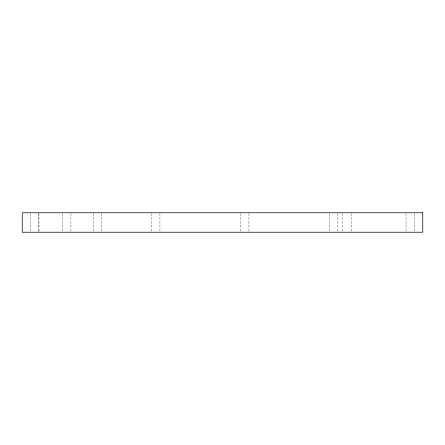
<?xml version="1.0" encoding="UTF-8"?>
<svg xmlns="http://www.w3.org/2000/svg" width="445" height="445" viewBox="0 0 445 445"><rect width="100%" height="100%" fill="white"/><g stroke="black" fill="none" stroke-linecap="round" stroke-linejoin="round"><path stroke-width="0.33" stroke-dasharray="2.23 1.67" d="M38.698 213.439L38.926 231.561M414.406 213.461L414.406 231.539M406.062 213.461L406.062 231.539M351.828 213.461L351.828 231.539M342.6 213.461L342.6 231.539M337.922 213.461L337.922 231.539M329.578 213.461L329.578 231.539M248.922 213.461L248.922 231.539M240.578 213.461L240.578 231.539M159.922 213.461L159.922 231.539M151.578 213.461L151.578 231.539M101.516 213.461L101.516 231.539M93.172 213.461L93.172 231.539M70.922 213.461L70.922 231.539M62.578 213.461L62.578 231.539M38.938 213.461L38.938 232.234M30.594 213.461L30.594 231.539"/><path stroke-width="0.67" d="M422.75 212.766L22.25 212.766L22.25 232.234L422.75 232.234L422.75 212.766"/></g></svg>
